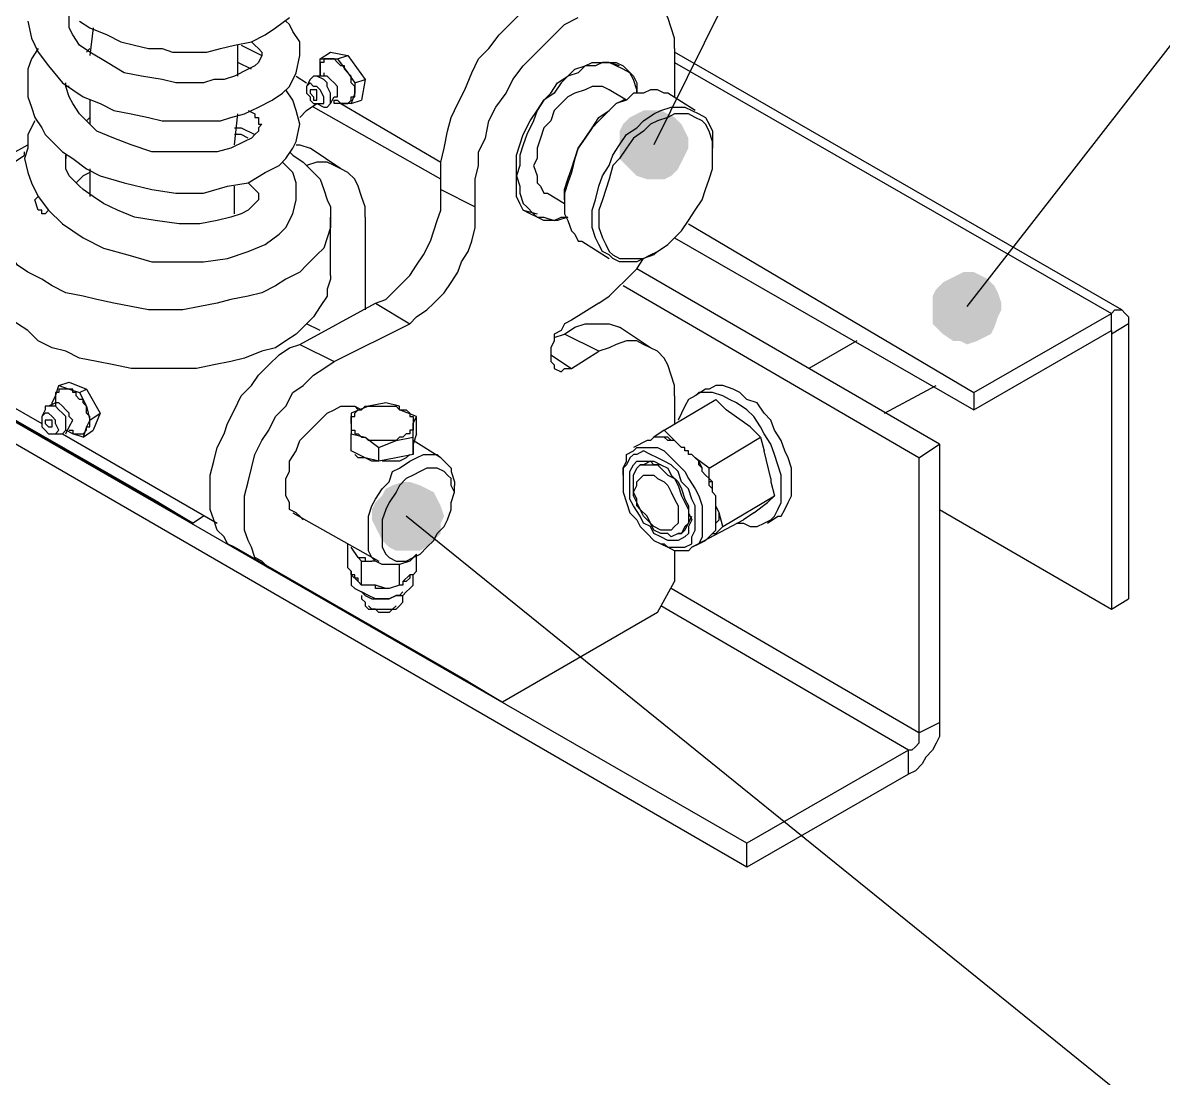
# Model space of a CAD drawing. Extents: x 3 to 592, y 5 to 207.
# Drawn here: x 550.21 to 561.9, y 65.46 to 76.29 of the extents above; entities that cross this region are included whole.
import ezdxf

# ---------------------------------------------------------------- set-up
doc = ezdxf.new("R2010")
doc.units = 0
doc.layers.get('0').update_dxf_attribs({"linetype": 'CONTINUOUS'})
picture_1 = doc.add_image_def('image5.jpg', size_in_pixel=(760, 1236))

msp = doc.modelspace()

# ---------------------------------------------------------------- hatches: boundary and pattern name
h = msp.add_hatch(color=7)
h.paths.add_polyline_path([(554.704237, 166.828611), (554.81007, 166.793333), (554.880626, 166.758056), (554.951181, 166.758056), (555.057015, 166.793333), (555.12757, 166.828611), (555.198126, 166.899167), (555.233404, 166.969722), (555.268681, 167.040278), (555.268681, 167.146111), (555.268681, 167.216667), (555.233404, 167.3225), (555.162848, 167.357778), (555.092293, 167.428333), (555.021737, 167.463611), (554.951181, 167.498889), (554.845348, 167.498889), (554.774793, 167.463611), (554.704237, 167.428333), (554.633681, 167.357778), (554.598404, 167.287222), (554.563126, 167.216667), (554.563126, 167.110833), (554.563126, 167.040278), (554.598404, 166.969722), (554.633681, 166.899167), (554.704237, 166.828611), (554.915904, 167.146111)])
h.paths.add_polyline_path([(507.961181, 190.641111), (508.031737, 190.570556), (508.102293, 190.570556), (508.172848, 190.535278), (508.278681, 190.535278), (508.349237, 190.570556), (508.419793, 190.641111), (508.490348, 190.676389), (508.525626, 190.782222), (508.560904, 190.852778), (508.560904, 190.923333), (508.525626, 191.029167), (508.490348, 191.099722), (508.419793, 191.170278), (508.349237, 191.205556), (508.278681, 191.240833), (508.208126, 191.276111), (508.102293, 191.240833), (508.031737, 191.205556), (507.961181, 191.170278), (507.890626, 191.099722), (507.855348, 191.029167), (507.855348, 190.958611), (507.855348, 190.852778), (507.855348, 190.782222), (507.890626, 190.711667), (507.961181, 190.641111), (508.208126, 190.888056)])
h.paths.add_polyline_path([(565.887293, 108.726111), (568.709515, 106.574167), (567.933404, 105.833333)])
h.paths.add_polyline_path([(565.887293, 111.618889), (568.356737, 114.158889), (569.027015, 113.276944)])
h.paths.add_polyline_path([(554.880626, 54.010278), (554.951181, 53.939722), (555.021737, 53.904444), (555.092293, 53.869167), (555.198126, 53.869167), (555.268681, 53.869167), (555.339237, 53.904444), (555.409793, 53.975), (555.480348, 54.045556), (555.515626, 54.116111), (555.515626, 54.186667), (555.515626, 54.2925), (555.480348, 54.363056), (555.44507, 54.433611), (555.374515, 54.504167), (555.303959, 54.539444), (555.233404, 54.574722), (555.12757, 54.574722), (555.057015, 54.574722), (554.986459, 54.539444), (554.915904, 54.468889), (554.845348, 54.398333), (554.81007, 54.327778), (554.81007, 54.257222), (554.81007, 54.151389), (554.845348, 54.080833), (554.880626, 54.010278), (555.162848, 54.221944)])
h.paths.add_polyline_path([(559.643126, 73.095556), (559.748959, 73.025), (559.819515, 73.025), (559.89007, 72.989722), (559.995904, 73.025), (560.066459, 73.060278), (560.137015, 73.095556), (560.172293, 73.166111), (560.20757, 73.271944), (560.242848, 73.3425), (560.242848, 73.413056), (560.20757, 73.518889), (560.172293, 73.589444), (560.101737, 73.66), (560.031181, 73.695278), (559.960626, 73.730556), (559.854793, 73.730556), (559.784237, 73.695278), (559.713681, 73.66), (559.643126, 73.624722), (559.57257, 73.554167), (559.537293, 73.483611), (559.537293, 73.377778), (559.537293, 73.307222), (559.537293, 73.201389), (559.607848, 73.130833), (559.643126, 73.095556), (559.89007, 73.377778)])
h.paths.add_polyline_path([(502.951737, 82.514722), (502.845904, 82.55), (502.775348, 82.585278), (502.704793, 82.585278), (502.598959, 82.55), (502.528404, 82.514722), (502.457848, 82.444167), (502.42257, 82.373611), (502.387293, 82.303056), (502.387293, 82.197222), (502.387293, 82.126667), (502.42257, 82.056111), (502.493126, 81.985556), (502.563681, 81.915), (502.634237, 81.879722), (502.704793, 81.879722), (502.810626, 81.879722), (502.881181, 81.879722), (502.951737, 81.950278), (503.022293, 81.985556), (503.05757, 82.056111), (503.092848, 82.161944), (503.092848, 82.2325), (503.092848, 82.338333), (503.05757, 82.408889), (502.987015, 82.479444), (502.951737, 82.514722), (502.74007, 82.2325)])
h.paths.add_polyline_path([(531.63257, 120.261944), (531.738404, 120.226667), (531.808959, 120.226667), (531.914793, 120.226667), (531.985348, 120.261944), (532.055904, 120.297222), (532.126459, 120.367778), (532.161737, 120.438333), (532.197015, 120.508889), (532.197015, 120.614722), (532.161737, 120.685278), (532.126459, 120.755833), (532.091181, 120.826389), (532.020626, 120.896944), (531.914793, 120.932222), (531.844237, 120.932222), (531.738404, 120.932222), (531.667848, 120.896944), (531.597293, 120.861667), (531.526737, 120.791111), (531.491459, 120.720556), (531.456181, 120.65), (531.456181, 120.544167), (531.491459, 120.473611), (531.526737, 120.403056), (531.562015, 120.3325), (531.63257, 120.261944), (531.808959, 120.579444)])
h.paths.add_polyline_path([(519.391181, 114.370556), (519.497015, 114.335278), (519.56757, 114.335278), (519.638126, 114.370556), (519.743959, 114.405833), (519.814515, 114.441111), (519.849793, 114.511667), (519.88507, 114.582222), (519.920348, 114.688056), (519.88507, 114.758611), (519.88507, 114.864444), (519.814515, 114.935), (519.779237, 114.970278), (519.673404, 115.040833), (519.602848, 115.040833), (519.532293, 115.040833), (519.426459, 115.040833), (519.355904, 115.005556), (519.285348, 114.970278), (519.25007, 114.899722), (519.214793, 114.793889), (519.179515, 114.723333), (519.179515, 114.6175), (519.214793, 114.546944), (519.25007, 114.476389), (519.320626, 114.405833), (519.391181, 114.370556), (519.532293, 114.688056)])
h.paths.add_polyline_path([(515.616459, 111.583611), (515.263681, 115.111389), (516.322015, 115.076111)])
h.paths.add_polyline_path([(537.912015, 92.921667), (537.98257, 92.886389), (538.088404, 92.851111), (538.158959, 92.851111), (538.229515, 92.886389), (538.30007, 92.921667), (538.370626, 92.992222), (538.441181, 93.062778), (538.441181, 93.168611), (538.441181, 93.239167), (538.441181, 93.309722), (538.405904, 93.415556), (538.370626, 93.486111), (538.30007, 93.521389), (538.194237, 93.556667), (538.123681, 93.591944), (538.053126, 93.556667), (537.947293, 93.556667), (537.876737, 93.521389), (537.806181, 93.450833), (537.770904, 93.380278), (537.735626, 93.274444), (537.735626, 93.203889), (537.770904, 93.133333), (537.806181, 93.0275), (537.841459, 92.956944), (537.912015, 92.921667), (538.088404, 93.203889)])
h.paths.add_polyline_path([(551.846737, 86.077778), (551.917293, 86.0425), (551.987848, 86.007222), (552.093681, 85.971944), (552.164237, 86.007222), (552.27007, 86.0425), (552.340626, 86.077778), (552.375904, 86.148333), (552.411181, 86.218889), (552.446459, 86.289444), (552.446459, 86.395278), (552.446459, 86.465833), (552.411181, 86.536389), (552.340626, 86.606944), (552.27007, 86.6775), (552.199515, 86.6775), (552.093681, 86.712778), (552.023126, 86.712778), (551.95257, 86.6775), (551.882015, 86.606944), (551.811459, 86.571667), (551.776181, 86.501111), (551.740904, 86.395278), (551.740904, 86.324722), (551.740904, 86.218889), (551.811459, 86.148333), (551.846737, 86.077778), (552.093681, 86.36)])
h.paths.add_polyline_path([(556.503404, 74.718333), (556.609237, 74.683056), (556.679793, 74.683056), (556.785626, 74.683056), (556.856181, 74.718333), (556.926737, 74.788889), (556.962015, 74.859444), (556.997293, 74.93), (557.03257, 75.000556), (557.03257, 75.106389), (556.997293, 75.176944), (556.962015, 75.2475), (556.891459, 75.318056), (556.820904, 75.353333), (556.750348, 75.388611), (556.679793, 75.388611), (556.573959, 75.388611), (556.503404, 75.353333), (556.432848, 75.318056), (556.362293, 75.2475), (556.327015, 75.176944), (556.327015, 75.071111), (556.327015, 75.000556), (556.327015, 74.894722), (556.39757, 74.824167), (556.432848, 74.788889), (556.503404, 74.718333), (556.679793, 75.035833)])
h.paths.add_polyline_path([(553.892848, 71.4375), (553.822293, 71.366944), (553.787015, 71.296389), (553.787015, 71.190556), (553.822293, 71.12), (553.85757, 71.049444), (553.892848, 70.978889), (553.963404, 70.908333), (554.033959, 70.873056), (554.139793, 70.873056), (554.210348, 70.873056), (554.280904, 70.873056), (554.386737, 70.943611), (554.422015, 70.978889), (554.49257, 71.049444), (554.49257, 71.155278), (554.527848, 71.225833), (554.49257, 71.331667), (554.457293, 71.402222), (554.422015, 71.472778), (554.351459, 71.508056), (554.280904, 71.543333), (554.17507, 71.578611), (554.104515, 71.578611), (553.998681, 71.543333), (553.928126, 71.508056), (553.892848, 71.4375), (554.139793, 71.225833)])
h.paths.add_polyline_path([(549.165626, 94.9325), (549.236181, 94.897222), (549.342015, 94.861944), (549.41257, 94.861944), (549.483126, 94.861944), (549.588959, 94.897222), (549.659515, 94.9325), (549.694793, 95.003056), (549.73007, 95.073611), (549.765348, 95.179444), (549.765348, 95.25), (549.73007, 95.355833), (549.694793, 95.426389), (549.624237, 95.461667), (549.553681, 95.532222), (549.483126, 95.5675), (549.377293, 95.5675), (549.306737, 95.532222), (549.236181, 95.532222), (549.165626, 95.461667), (549.09507, 95.391111), (549.059793, 95.320556), (549.059793, 95.25), (549.059793, 95.144167), (549.059793, 95.073611), (549.130348, 95.003056), (549.165626, 94.9325), (549.41257, 95.214722)])
h.paths.add_polyline_path([(541.510348, 62.653333), (539.993404, 59.443056), (539.076181, 60.078056)])
h.paths.add_polyline_path([(542.992015, 73.307222), (542.921459, 73.377778), (542.850904, 73.413056), (542.74507, 73.413056), (542.674515, 73.413056), (542.568681, 73.413056), (542.498126, 73.377778), (542.42757, 73.307222), (542.392293, 73.236667), (542.357015, 73.166111), (542.357015, 73.060278), (542.357015, 72.989722), (542.392293, 72.919167), (542.42757, 72.848611), (542.498126, 72.778056), (542.603959, 72.742778), (542.674515, 72.7075), (542.74507, 72.7075), (542.850904, 72.742778), (542.921459, 72.778056), (542.992015, 72.848611), (543.027293, 72.919167), (543.06257, 72.989722), (543.06257, 73.060278), (543.06257, 73.166111), (543.027293, 73.236667), (542.992015, 73.307222), (542.709793, 73.060278)])
h.paths.add_polyline_path([(545.073404, 66.463333), (545.002848, 66.428056), (544.897015, 66.428056), (544.826459, 66.392778), (544.755904, 66.322222), (544.720626, 66.251667), (544.685348, 66.181111), (544.685348, 66.075278), (544.685348, 66.004722), (544.720626, 65.934167), (544.755904, 65.863611), (544.826459, 65.793056), (544.897015, 65.757778), (545.002848, 65.7225), (545.073404, 65.7225), (545.179237, 65.757778), (545.249793, 65.793056), (545.320348, 65.863611), (545.355626, 65.934167), (545.390904, 66.004722), (545.390904, 66.075278), (545.390904, 66.181111), (545.355626, 66.251667), (545.320348, 66.322222), (545.249793, 66.392778), (545.179237, 66.428056), (545.073404, 66.463333), (545.038126, 66.075278)])
h.paths.add_polyline_path([(492.862293, 116.593056), (493.779515, 120.015), (494.767293, 119.556389)])
h.paths.add_polyline_path([(526.411459, 99.941944), (526.482015, 99.906667), (526.55257, 99.871389), (526.623126, 99.836111), (526.728959, 99.836111), (526.799515, 99.871389), (526.87007, 99.906667), (526.940626, 99.977222), (526.975904, 100.047778), (527.011181, 100.118333), (527.011181, 100.224167), (527.011181, 100.294722), (526.975904, 100.365278), (526.940626, 100.435833), (526.87007, 100.506389), (526.799515, 100.541667), (526.693681, 100.541667), (526.623126, 100.541667), (526.517293, 100.541667), (526.446737, 100.506389), (526.411459, 100.435833), (526.340904, 100.365278), (526.305626, 100.259444), (526.305626, 100.188889), (526.340904, 100.118333), (526.340904, 100.0125), (526.411459, 99.941944), (526.658404, 100.188889)])
h.paths.add_polyline_path([(527.646181, 106.574167), (527.716737, 106.538889), (527.787293, 106.503611), (527.857848, 106.468333), (527.963681, 106.503611), (528.034237, 106.503611), (528.104793, 106.574167), (528.175348, 106.609444), (528.210626, 106.715278), (528.245904, 106.785833), (528.245904, 106.856389), (528.210626, 106.962222), (528.175348, 107.032778), (528.14007, 107.103333), (528.069515, 107.138611), (527.998959, 107.173889), (527.893126, 107.209167), (527.82257, 107.173889), (527.716737, 107.173889), (527.646181, 107.103333), (527.610904, 107.068056), (527.540348, 106.962222), (527.540348, 106.891667), (527.540348, 106.821111), (527.540348, 106.715278), (527.575626, 106.644722), (527.646181, 106.574167), (527.893126, 106.821111)])

# ---------------------------------------------------------------- linework, layer by layer
at = {"color": 7}
for points in [[(561.653959, 85.09), (556.679793, 75.035833)], [(563.347293, 77.822778), (559.89007, 73.377778)], [(554.49257, 74.577222), (554.49257, 74.718333), (554.49257, 74.859444), (554.527848, 75.000556), (554.563126, 75.176944), (554.598404, 75.318056), (554.668959, 75.459167), (554.739515, 75.600278), (554.81007, 75.776667), (554.880626, 75.917778), (554.986459, 76.023611), (555.092293, 76.164722), (555.198126, 76.270556), (555.303959, 76.376389), (555.44507, 76.482222), (555.550904, 76.552778)], [(556.891459, 76.023611), (556.891459, 76.129444), (556.856181, 76.235278), (556.820904, 76.341111), (556.785626, 76.411667), (556.71507, 76.482222), (556.644515, 76.5175), (556.573959, 76.552778), (556.503404, 76.552778), (556.39757, 76.552778), (556.291737, 76.552778), (556.221181, 76.5175), (556.115348, 76.482222)], [(550.259237, 76.305833), (550.294515, 76.129444), (550.36507, 75.988333), (550.470904, 75.847222), (550.612015, 75.670833), (550.823681, 75.529722), (551.00007, 75.459167), (551.141181, 75.388611), (551.31757, 75.353333), (551.493959, 75.318056), (551.63507, 75.282778), (551.776181, 75.282778), (551.882015, 75.282778), (551.987848, 75.282778), (552.093681, 75.282778), (552.234793, 75.282778), (552.340626, 75.318056), (552.481737, 75.353333), (552.622848, 75.423889), (552.763959, 75.494444), (552.869793, 75.565), (552.940348, 75.635556), (553.010904, 75.776667), (553.046181, 75.953056), (553.046181, 76.094167), (552.975626, 76.2), (552.940348, 76.270556), (552.90507, 76.305833)], [(552.552293, 76.094167), (552.58757, 76.058889), (552.622848, 76.023611), (552.658126, 75.988333), (552.658126, 75.953056), (552.622848, 75.8825), (552.58757, 75.847222), (552.517015, 75.811944), (552.375904, 75.741389), (552.27007, 75.706111), (552.164237, 75.706111), (552.058404, 75.670833), (551.917293, 75.670833), (551.776181, 75.670833), (551.63507, 75.706111), (551.423404, 75.741389), (551.247015, 75.776667), (551.070626, 75.8825), (550.894237, 75.988333), (550.788404, 76.058889), (550.717848, 76.164722), (550.68257, 76.235278), (550.68257, 76.305833), (550.68257, 76.376389)], [(550.788404, 76.305833), (550.894237, 76.235278), (551.070626, 76.164722), (551.211737, 76.094167), (551.352848, 76.058889), (551.493959, 76.023611), (551.63507, 76.023611), (551.740904, 75.988333), (551.846737, 75.988333), (551.95257, 75.988333), (552.093681, 75.988333), (552.234793, 76.023611), (552.375904, 76.058889), (552.552293, 76.094167), (552.693404, 76.164722), (552.799237, 76.235278), (552.940348, 76.341111)], [(554.845348, 74.400833), (554.845348, 74.541944), (554.845348, 74.683056), (554.880626, 74.824167), (554.880626, 74.965278), (554.951181, 75.106389), (554.986459, 75.282778), (555.057015, 75.423889), (555.162848, 75.565), (555.233404, 75.706111), (555.339237, 75.847222), (555.44507, 75.953056), (555.550904, 76.058889), (555.656737, 76.164722), (555.76257, 76.270556), (555.903681, 76.341111)], [(550.929515, 76.235278), (550.894237, 75.953056)], [(552.411181, 75.741389), (552.411181, 76.058889)], [(552.446459, 76.058889), (552.658126, 75.953056)], [(550.36507, 76.023611), (550.294515, 75.917778), (550.259237, 75.811944), (550.259237, 75.706111), (550.259237, 75.600278), (550.259237, 75.529722), (550.294515, 75.423889), (550.329793, 75.318056), (550.400348, 75.212222), (550.435626, 75.141667), (550.506181, 75.071111), (550.541459, 75.035833), (550.612015, 74.965278), (550.717848, 74.894722), (550.858959, 74.788889), (551.00007, 74.718333), (551.247015, 74.647778), (551.529237, 74.577222), (551.776181, 74.541944), (552.058404, 74.541944), (552.305348, 74.6125), (552.517015, 74.647778), (552.693404, 74.753611), (552.834515, 74.824167), (552.90507, 74.894722), (552.975626, 75.000556), (553.010904, 75.071111), (553.046181, 75.2475), (553.010904, 75.388611), (552.975626, 75.494444), (552.90507, 75.600278)], [(550.858959, 75.988333), (550.894237, 76.023611)], [(553.257848, 75.917778), (553.363681, 75.988333)], [(553.363681, 75.917778), (553.328404, 75.917778), (553.293126, 75.917778), (553.293126, 75.8825), (553.257848, 75.8825), (553.257848, 75.847222), (553.257848, 75.811944)], [(553.257848, 75.917778), (553.363681, 75.917778)], [(553.257848, 75.811944), (553.257848, 75.917778)], [(553.363681, 75.988333), (553.54007, 75.953056)], [(553.54007, 75.776667), (553.504793, 75.811944), (553.504793, 75.847222), (553.469515, 75.847222), (553.434237, 75.8825), (553.398959, 75.917778), (553.363681, 75.917778)], [(553.363681, 75.917778), (553.434237, 75.917778)], [(553.434237, 75.917778), (553.54007, 75.953056)], [(553.434237, 75.917778), (553.54007, 75.776667)], [(553.54007, 75.953056), (553.716459, 75.706111)], [(556.891459, 76.023611), (556.891459, 75.529722)], [(561.47757, 73.3425), (556.891459, 75.988333)], [(552.552293, 75.811944), (552.411181, 75.8825)], [(553.257848, 75.741389), (553.257848, 75.811944)], [(553.257848, 75.811944), (553.257848, 75.776667), (553.257848, 75.741389)], [(556.503404, 75.565), (556.503404, 75.600278), (556.468126, 75.706111), (556.432848, 75.776667), (556.362293, 75.811944), (556.291737, 75.847222), (556.221181, 75.8825), (556.150626, 75.8825), (556.08007, 75.847222), (555.974237, 75.847222), (555.903681, 75.776667), (555.797848, 75.741389), (555.727293, 75.670833), (555.656737, 75.565), (555.550904, 75.494444), (555.480348, 75.388611), (555.44507, 75.282778), (555.374515, 75.141667), (555.339237, 75.035833), (555.303959, 74.93), (555.303959, 74.824167), (555.268681, 74.718333)], [(555.268681, 74.718333), (555.268681, 74.824167), (555.268681, 74.93), (555.303959, 75.035833), (555.339237, 75.141667), (555.409793, 75.282778), (555.480348, 75.388611), (555.550904, 75.494444), (555.621459, 75.565), (555.692015, 75.670833), (555.797848, 75.741389), (555.868404, 75.811944), (555.974237, 75.847222), (556.044793, 75.8825), (556.115348, 75.8825), (556.221181, 75.8825), (556.291737, 75.8825), (556.362293, 75.847222), (556.39757, 75.811944), (556.468126, 75.741389), (556.503404, 75.670833), (556.503404, 75.600278), (556.503404, 75.565)], [(556.327015, 75.847222), (556.221181, 75.8825)], [(556.891459, 75.8825), (561.371737, 73.307222)], [(553.010904, 75.741389), (553.116737, 75.670833)], [(553.152015, 75.706111), (553.116737, 75.635556)], [(553.363681, 75.565), (553.328404, 75.635556), (553.328404, 75.670833), (553.293126, 75.706111), (553.22257, 75.741389), (553.187293, 75.741389), (553.152015, 75.706111)], [(553.257848, 75.741389), (553.187293, 75.741389)], [(553.293126, 75.776667), (553.293126, 75.741389), (553.257848, 75.741389)], [(553.434237, 75.635556), (553.398959, 75.670833), (553.363681, 75.706111), (553.328404, 75.741389), (553.293126, 75.741389), (553.257848, 75.741389)], [(553.610626, 75.565), (553.610626, 75.600278), (553.610626, 75.635556), (553.575348, 75.670833), (553.575348, 75.706111), (553.575348, 75.741389), (553.54007, 75.776667)], [(553.54007, 75.776667), (553.610626, 75.670833)], [(553.610626, 75.670833), (553.716459, 75.706111)], [(553.716459, 75.706111), (553.681181, 75.494444)], [(552.517015, 75.388611), (552.58757, 75.353333), (552.58757, 75.318056), (552.622848, 75.318056), (552.622848, 75.282778), (552.622848, 75.2475), (552.658126, 75.2475), (552.622848, 75.212222), (552.622848, 75.176944), (552.58757, 75.141667), (552.552293, 75.106389), (552.481737, 75.071111), (552.340626, 75.000556), (552.199515, 74.965278), (551.987848, 74.965278), (551.776181, 74.965278), (551.529237, 74.965278), (551.31757, 75.035833), (551.141181, 75.106389), (550.964793, 75.176944), (550.858959, 75.282778), (550.788404, 75.353333), (550.717848, 75.459167), (550.68257, 75.529722), (550.647293, 75.635556), (550.647293, 75.670833)], [(550.68257, 75.635556), (550.647293, 75.635556)], [(553.293126, 75.423889), (553.328404, 75.423889), (553.363681, 75.459167), (553.363681, 75.494444), (553.363681, 75.529722), (553.363681, 75.565)], [(553.398959, 75.529722), (553.434237, 75.529722), (553.434237, 75.565), (553.434237, 75.635556)], [(553.504793, 75.459167), (553.54007, 75.459167), (553.575348, 75.494444), (553.575348, 75.529722), (553.610626, 75.529722), (553.610626, 75.565)], [(553.610626, 75.565), (553.575348, 75.459167)], [(553.610626, 75.670833), (553.610626, 75.565)], [(556.221181, 75.600278), (556.150626, 75.635556), (556.115348, 75.635556), (556.044793, 75.635556), (555.974237, 75.600278), (555.868404, 75.565), (555.797848, 75.529722), (555.727293, 75.459167), (555.656737, 75.388611), (555.621459, 75.282778), (555.550904, 75.212222), (555.515626, 75.106389), (555.480348, 75.000556), (555.480348, 74.894722), (555.44507, 74.824167)], [(556.820904, 75.565), (556.785626, 75.565), (556.71507, 75.600278), (556.644515, 75.600278), (556.573959, 75.565), (556.468126, 75.565), (556.39757, 75.494444), (556.291737, 75.459167), (556.221181, 75.388611), (556.115348, 75.282778), (556.044793, 75.212222), (555.974237, 75.106389), (555.903681, 75.000556), (555.868404, 74.894722), (555.833126, 74.753611), (555.797848, 74.647778), (555.76257, 74.541944), (555.76257, 74.436111)], [(556.39757, 75.494444), (556.221181, 75.600278)], [(557.103126, 75.388611), (556.820904, 75.565)], [(550.894237, 75.494444), (550.894237, 75.2475)], [(553.046181, 75.318056), (553.116737, 75.388611), (553.22257, 75.459167)], [(553.22257, 75.459167), (553.293126, 75.423889)], [(553.363681, 75.459167), (553.398959, 75.529722)], [(553.398959, 75.529722), (553.434237, 75.529722)], [(553.398959, 75.459167), (553.398959, 75.494444)], [(553.398959, 75.494444), (553.434237, 75.494444), (553.469515, 75.459167), (553.504793, 75.459167)], [(553.504793, 75.459167), (553.398959, 75.459167)], [(553.469515, 75.459167), (554.49257, 74.859444)], [(553.575348, 75.459167), (553.504793, 75.459167)], [(553.575348, 75.459167), (553.681181, 75.494444)], [(555.76257, 74.471389), (555.76257, 74.577222), (555.797848, 74.683056), (555.833126, 74.788889), (555.868404, 74.894722), (555.903681, 75.000556), (555.974237, 75.106389), (556.044793, 75.212222), (556.115348, 75.318056), (556.221181, 75.388611), (556.291737, 75.459167), (556.362293, 75.494444)], [(556.39757, 75.494444), (556.362293, 75.494444)], [(552.375904, 75.035833), (552.411181, 75.353333)], [(554.49257, 74.683056), (553.187293, 75.423889)], [(556.044793, 74.259722), (556.044793, 74.365556), (556.08007, 74.471389), (556.115348, 74.6125), (556.150626, 74.718333), (556.221181, 74.824167), (556.256459, 74.93), (556.327015, 75.035833), (556.39757, 75.141667), (556.503404, 75.212222), (556.573959, 75.282778), (556.679793, 75.353333), (556.750348, 75.388611), (556.856181, 75.423889), (556.926737, 75.423889), (556.997293, 75.423889), (557.067848, 75.388611), (557.138404, 75.353333), (557.208959, 75.318056), (557.244237, 75.2475), (557.279515, 75.176944), (557.279515, 75.071111), (557.279515, 75.000556)], [(550.329793, 75.282778), (550.259237, 75.141667), (550.259237, 75.000556), (550.223959, 74.894722), (550.259237, 74.753611), (550.294515, 74.647778), (550.36507, 74.506667), (550.470904, 74.365556), (550.612015, 74.224444), (550.823681, 74.083333), (551.035348, 73.9775), (551.282293, 73.906944), (551.529237, 73.836389), (551.811459, 73.836389), (552.058404, 73.836389), (552.305348, 73.871667), (552.517015, 73.942222), (552.693404, 74.012778), (552.834515, 74.118611), (552.90507, 74.189167), (552.975626, 74.330278), (553.010904, 74.471389), (553.010904, 74.577222), (553.010904, 74.647778), (552.975626, 74.753611), (552.90507, 74.824167), (552.869793, 74.859444)], [(550.858959, 75.282778), (550.894237, 75.318056)], [(552.375904, 75.212222), (552.446459, 75.212222), (552.58757, 75.141667)], [(552.517015, 75.106389), (552.446459, 75.141667), (552.375904, 75.141667)], [(549.871181, 74.824167), (550.259237, 75.035833)], [(553.010904, 75.035833), (553.046181, 75.035833), (553.152015, 75.000556)], [(553.469515, 74.788889), (553.152015, 75.000556)], [(557.279515, 74.93), (557.279515, 75.000556)], [(550.400348, 73.66), (550.259237, 73.730556), (550.153404, 73.801111), (550.082848, 73.906944), (550.012293, 74.012778), (549.941737, 74.083333), (549.906459, 74.189167), (549.871181, 74.295), (549.871181, 74.400833), (549.871181, 74.471389), (549.906459, 74.577222), (549.977015, 74.683056), (550.04757, 74.753611), (550.118126, 74.859444), (550.223959, 74.93), (550.223959, 74.965278)], [(552.940348, 74.965278), (552.975626, 74.93), (553.081459, 74.859444), (553.187293, 74.753611), (553.257848, 74.683056), (553.293126, 74.577222), (553.328404, 74.471389), (553.363681, 74.400833), (553.363681, 74.295), (553.363681, 74.189167), (553.328404, 74.083333), (553.293126, 73.9775), (553.22257, 73.906944), (553.116737, 73.801111), (553.046181, 73.730556), (552.90507, 73.66), (552.799237, 73.589444), (552.658126, 73.518889), (552.517015, 73.483611), (552.340626, 73.448333), (552.199515, 73.413056), (552.023126, 73.377778), (551.846737, 73.3425), (551.670348, 73.3425), (551.493959, 73.3425), (551.31757, 73.377778), (551.141181, 73.413056), (550.964793, 73.448333), (550.823681, 73.483611), (550.647293, 73.518889), (550.506181, 73.589444), (550.400348, 73.66)], [(550.647293, 74.93), (550.647293, 74.894722)], [(552.517015, 74.647778), (552.552293, 74.6125), (552.58757, 74.577222), (552.622848, 74.541944), (552.622848, 74.506667), (552.622848, 74.471389), (552.58757, 74.436111), (552.517015, 74.365556), (552.446459, 74.330278), (552.340626, 74.295), (552.199515, 74.259722), (552.023126, 74.224444), (551.811459, 74.224444), (551.564515, 74.259722), (551.352848, 74.295), (551.176459, 74.365556), (551.035348, 74.436111), (550.929515, 74.506667), (550.823681, 74.577222), (550.788404, 74.6125), (550.753126, 74.647778), (550.68257, 74.718333), (550.647293, 74.788889), (550.647293, 74.859444), (550.647293, 74.93)], [(553.716459, 74.295), (553.716459, 74.400833), (553.681181, 74.506667), (553.645904, 74.6125), (553.610626, 74.683056), (553.54007, 74.753611), (553.469515, 74.788889), (553.398959, 74.824167), (553.328404, 74.859444), (553.22257, 74.859444), (553.116737, 74.824167)], [(550.894237, 74.753611), (550.823681, 74.718333), (550.753126, 74.647778)], [(550.894237, 74.788889), (550.894237, 74.506667)], [(555.44507, 74.824167), (555.480348, 74.718333), (555.480348, 74.647778), (555.515626, 74.6125), (555.550904, 74.541944), (555.586181, 74.541944)], [(555.268681, 74.718333), (555.303959, 74.6125), (555.303959, 74.541944), (555.339237, 74.436111), (555.374515, 74.400833), (555.44507, 74.330278), (555.480348, 74.295), (555.550904, 74.295), (555.656737, 74.259722), (555.727293, 74.295), (555.797848, 74.295)], [(555.797848, 74.295), (555.692015, 74.259722), (555.621459, 74.259722), (555.550904, 74.259722), (555.480348, 74.295), (555.409793, 74.330278), (555.339237, 74.365556), (555.303959, 74.436111), (555.268681, 74.506667), (555.268681, 74.6125), (555.268681, 74.718333)], [(550.470904, 74.365556), (550.435626, 74.330278), (550.400348, 74.330278), (550.400348, 74.365556), (550.36507, 74.365556), (550.329793, 74.471389), (550.36507, 74.506667)], [(552.375904, 74.330278), (552.375904, 74.6125)], [(553.822293, 73.413056), (553.928126, 73.448333), (553.998681, 73.518889), (554.104515, 73.624722), (554.17507, 73.695278), (554.245626, 73.801111), (554.316181, 73.906944), (554.386737, 74.048056), (554.422015, 74.153889), (554.457293, 74.259722), (554.49257, 74.365556), (554.49257, 74.506667), (554.49257, 74.577222)], [(554.49257, 74.577222), (554.845348, 74.400833)], [(555.586181, 74.541944), (555.76257, 74.436111)], [(557.632293, 67.874444), (546.167015, 74.471389)], [(554.17507, 73.201389), (554.245626, 73.271944), (554.351459, 73.3425), (554.422015, 73.413056), (554.527848, 73.518889), (554.598404, 73.624722), (554.668959, 73.730556), (554.704237, 73.836389), (554.774793, 73.942222), (554.81007, 74.048056), (554.845348, 74.189167), (554.845348, 74.295), (554.845348, 74.400833)], [(555.76257, 74.471389), (555.76257, 74.436111)], [(555.76257, 74.436111), (555.76257, 74.330278), (555.797848, 74.259722), (555.833126, 74.153889), (555.868404, 74.118611), (555.903681, 74.048056), (555.938959, 74.048056)], [(553.363681, 73.695278), (553.363681, 74.295)], [(553.716459, 74.295), (553.716459, 73.3425)], [(555.339237, 74.365556), (555.480348, 74.330278)], [(557.632293, 67.6275), (546.167015, 74.259722)], [(556.679793, 73.906944), (556.573959, 73.871667), (556.503404, 73.836389), (556.39757, 73.836389), (556.327015, 73.836389), (556.256459, 73.871667), (556.221181, 73.906944), (556.150626, 73.942222), (556.115348, 74.012778), (556.08007, 74.083333), (556.044793, 74.189167), (556.044793, 74.259722)], [(557.03257, 74.224444), (559.960626, 72.495833)], [(555.938959, 74.048056), (556.221181, 73.871667)], [(556.891459, 74.083333), (559.960626, 72.319444)], [(556.679793, 73.906944), (556.71507, 73.942222)], [(556.115348, 73.413056), (556.221181, 73.483611), (556.291737, 73.554167), (556.39757, 73.66), (556.503404, 73.765833), (556.573959, 73.871667)], [(550.36507, 73.025), (550.259237, 73.130833), (550.153404, 73.201389), (550.04757, 73.271944), (549.977015, 73.377778), (549.941737, 73.483611), (549.871181, 73.554167), (549.871181, 73.66), (549.871181, 73.765833)], [(553.363681, 73.695278), (553.363681, 73.66), (553.328404, 73.554167), (553.328404, 73.483611), (553.257848, 73.377778), (553.187293, 73.271944), (553.116737, 73.201389), (553.010904, 73.095556), (552.90507, 73.025), (552.799237, 72.954444), (552.658126, 72.919167), (552.481737, 72.848611), (552.340626, 72.813333), (552.164237, 72.778056), (551.987848, 72.742778), (551.846737, 72.742778), (551.670348, 72.742778), (551.493959, 72.742778), (551.31757, 72.742778), (551.141181, 72.778056), (550.964793, 72.813333), (550.788404, 72.848611), (550.647293, 72.919167), (550.506181, 72.954444), (550.36507, 73.025)], [(559.607848, 71.966667), (556.503404, 73.765833)], [(559.396181, 71.825556), (556.362293, 73.589444)], [(553.046181, 72.989722), (553.822293, 73.413056)], [(553.822293, 73.413056), (554.17507, 73.201389)], [(556.115348, 73.413056), (555.833126, 73.236667)], [(561.371737, 73.307222), (561.407015, 73.3425), (561.442293, 73.3425), (561.47757, 73.3425), (561.512848, 73.307222), (561.548126, 73.271944), (561.548126, 73.236667), (561.548126, 73.201389)], [(555.833126, 73.236667), (555.76257, 73.201389), (555.727293, 73.130833), (555.656737, 73.095556), (555.656737, 73.025), (555.621459, 72.954444), (555.621459, 72.883889), (555.621459, 72.813333), (555.656737, 72.778056), (555.656737, 72.742778), (555.727293, 72.7075), (555.76257, 72.742778), (555.833126, 72.742778)], [(559.960626, 72.495833), (561.371737, 73.307222)], [(561.371737, 73.130833), (561.371737, 73.307222)], [(553.257848, 73.130833), (553.116737, 73.201389)], [(553.398959, 72.813333), (554.17507, 73.201389)], [(555.76257, 73.095556), (555.868404, 73.166111), (555.974237, 73.201389), (556.044793, 73.201389), (556.150626, 73.201389), (556.221181, 73.201389), (556.327015, 73.166111)], [(556.644515, 72.954444), (556.327015, 73.166111)], [(559.960626, 72.319444), (561.371737, 73.130833)], [(561.548126, 73.201389), (561.371737, 73.095556)], [(561.371737, 73.130833), (561.371737, 73.095556)], [(561.371737, 73.130833), (561.371737, 73.095556)], [(561.548126, 73.201389), (561.548126, 70.379167)], [(552.375904, 70.908333), (552.305348, 70.943611), (552.27007, 71.014167), (552.199515, 71.084722), (552.164237, 71.190556), (552.128959, 71.296389), (552.128959, 71.402222), (552.128959, 71.508056), (552.128959, 71.649167), (552.164237, 71.790278), (552.199515, 71.931389), (552.27007, 72.0725), (552.305348, 72.178333), (552.375904, 72.319444), (552.446459, 72.460556), (552.552293, 72.566389), (552.622848, 72.672222), (552.728681, 72.778056), (552.834515, 72.883889), (552.940348, 72.954444), (553.046181, 72.989722)], [(553.046181, 72.989722), (553.398959, 72.813333)], [(555.656737, 73.060278), (555.76257, 73.095556)], [(556.115348, 72.919167), (555.76257, 73.095556)], [(556.891459, 72.460556), (556.891459, 72.566389), (556.856181, 72.672222), (556.820904, 72.778056), (556.785626, 72.848611), (556.71507, 72.919167), (556.644515, 72.954444), (556.573959, 72.989722), (556.503404, 73.025), (556.39757, 73.025), (556.291737, 72.989722), (556.221181, 72.954444), (556.115348, 72.919167)], [(558.761181, 73.025), (558.267293, 72.742778)], [(561.371737, 73.095556), (561.371737, 70.273333)], [(555.621459, 72.883889), (555.833126, 72.742778)], [(555.833126, 72.742778), (556.115348, 72.919167)], [(552.728681, 70.696667), (552.658126, 70.767222), (552.58757, 70.8025), (552.552293, 70.908333), (552.517015, 70.978889), (552.481737, 71.084722), (552.481737, 71.190556), (552.481737, 71.331667), (552.481737, 71.4375), (552.517015, 71.578611), (552.552293, 71.719722), (552.58757, 71.860833), (552.658126, 72.001944), (552.728681, 72.107778), (552.799237, 72.248889), (552.90507, 72.354722), (552.975626, 72.495833), (553.081459, 72.566389), (553.187293, 72.672222), (553.293126, 72.742778), (553.398959, 72.813333)], [(551.599793, 71.366944), (549.200904, 72.742778)], [(551.95257, 71.155278), (549.553681, 72.531111)], [(549.659515, 72.601667), (550.400348, 72.178333)], [(550.541459, 72.460556), (550.576737, 72.566389)], [(550.68257, 72.531111), (550.647293, 72.531111), (550.612015, 72.531111), (550.576737, 72.531111), (550.576737, 72.495833), (550.541459, 72.495833), (550.541459, 72.460556)], [(550.576737, 72.566389), (550.68257, 72.601667)], [(550.576737, 72.566389), (550.68257, 72.531111)], [(550.68257, 72.601667), (550.858959, 72.531111)], [(550.858959, 72.354722), (550.823681, 72.39), (550.823681, 72.425278), (550.788404, 72.425278), (550.753126, 72.460556), (550.753126, 72.495833), (550.717848, 72.495833), (550.717848, 72.531111), (550.68257, 72.531111)], [(550.68257, 72.531111), (550.788404, 72.495833)], [(550.788404, 72.495833), (550.858959, 72.531111)], [(550.858959, 72.531111), (551.00007, 72.284167)], [(557.208959, 72.531111), (557.103126, 72.460556)], [(557.949793, 71.225833), (557.98507, 71.225833), (558.020348, 71.296389), (558.055626, 71.366944), (558.090904, 71.4375), (558.090904, 71.508056), (558.090904, 71.613889), (558.090904, 71.719722), (558.055626, 71.825556), (558.020348, 71.896111), (557.98507, 72.001944), (557.914515, 72.107778), (557.879237, 72.213611), (557.808681, 72.284167), (557.738126, 72.39), (557.632293, 72.425278), (557.561737, 72.495833), (557.491181, 72.531111), (557.385348, 72.566389), (557.314793, 72.566389), (557.244237, 72.531111), (557.208959, 72.531111)], [(559.043404, 72.284167), (559.57257, 72.566389)], [(550.506181, 72.39), (550.541459, 72.460556)], [(550.541459, 72.460556), (550.541459, 72.425278), (550.541459, 72.39), (550.541459, 72.354722)], [(550.788404, 72.495833), (550.858959, 72.354722)], [(556.785626, 72.107778), (557.314793, 72.425278)], [(556.891459, 72.460556), (556.891459, 72.178333)], [(557.526459, 71.155278), (557.597015, 71.155278), (557.66757, 71.12), (557.738126, 71.12), (557.808681, 71.155278), (557.879237, 71.190556), (557.914515, 71.225833), (557.949793, 71.296389), (557.98507, 71.366944), (557.98507, 71.4375), (557.98507, 71.543333), (557.98507, 71.649167), (557.949793, 71.755), (557.914515, 71.860833), (557.879237, 71.966667), (557.808681, 72.0725), (557.773404, 72.143056), (557.702848, 72.248889), (557.632293, 72.319444), (557.526459, 72.39), (557.455904, 72.425278), (557.385348, 72.460556), (557.279515, 72.495833), (557.208959, 72.495833), (557.138404, 72.495833), (557.103126, 72.460556), (557.03257, 72.425278), (556.997293, 72.354722), (556.962015, 72.284167), (556.926737, 72.213611)], [(557.314793, 72.425278), (557.420626, 72.319444)], [(559.960626, 72.495833), (559.960626, 72.319444)], [(550.435626, 72.319444), (550.400348, 72.248889)], [(550.470904, 72.354722), (550.435626, 72.354722), (550.435626, 72.319444)], [(550.541459, 72.39), (550.470904, 72.354722)], [(550.576737, 72.0725), (550.612015, 72.0725), (550.647293, 72.107778), (550.647293, 72.143056), (550.647293, 72.178333), (550.647293, 72.248889), (550.612015, 72.284167), (550.576737, 72.319444), (550.541459, 72.354722), (550.506181, 72.354722), (550.470904, 72.354722)], [(550.506181, 72.354722), (550.506181, 72.39)], [(550.576737, 72.39), (550.541459, 72.39)], [(550.68257, 72.143056), (550.717848, 72.213611), (550.68257, 72.248889), (550.68257, 72.284167), (550.647293, 72.319444), (550.612015, 72.354722), (550.576737, 72.39), (550.541459, 72.39)], [(550.858959, 72.143056), (550.894237, 72.143056), (550.894237, 72.178333), (550.894237, 72.213611), (550.894237, 72.248889), (550.858959, 72.284167), (550.858959, 72.319444), (550.858959, 72.354722)], [(550.858959, 72.354722), (550.894237, 72.213611)], [(550.894237, 72.213611), (551.00007, 72.284167)], [(551.00007, 72.284167), (550.929515, 72.107778)], [(552.90507, 71.508056), (552.90507, 71.613889), (552.940348, 71.684444), (552.940348, 71.790278), (553.010904, 71.896111), (553.046181, 72.001944), (553.116737, 72.0725), (553.187293, 72.143056), (553.257848, 72.213611), (553.328404, 72.284167), (553.398959, 72.319444), (553.469515, 72.354722), (553.54007, 72.354722), (553.610626, 72.354722), (553.681181, 72.319444)], [(553.575348, 72.178333), (553.575348, 72.213611), (553.575348, 72.248889), (553.610626, 72.248889), (553.610626, 72.284167), (553.645904, 72.319444), (553.681181, 72.319444), (553.716459, 72.354722), (553.751737, 72.354722)], [(553.751737, 72.354722), (553.575348, 72.284167)], [(553.575348, 72.284167), (553.575348, 72.248889), (553.575348, 72.178333)], [(553.645904, 72.319444), (553.610626, 72.354722)], [(553.928126, 72.39), (553.751737, 72.354722)], [(553.751737, 72.354722), (553.787015, 72.354722), (553.822293, 72.354722), (553.892848, 72.354722), (553.928126, 72.354722), (553.963404, 72.354722), (553.998681, 72.354722), (554.033959, 72.354722), (554.069237, 72.319444)], [(554.069237, 72.319444), (554.069237, 72.354722), (553.928126, 72.39)], [(554.069237, 72.319444), (554.104515, 72.319444), (554.139793, 72.319444), (554.17507, 72.284167), (554.17507, 72.248889), (554.210348, 72.248889), (554.210348, 72.213611), (554.210348, 72.178333)], [(554.245626, 72.248889), (554.069237, 72.319444)], [(557.66757, 72.143056), (557.420626, 72.319444)], [(550.894237, 72.213611), (550.858959, 72.143056)], [(553.575348, 72.178333), (553.575348, 72.143056), (553.575348, 72.107778), (553.610626, 72.107778), (553.610626, 72.0725), (553.645904, 72.0725), (553.681181, 72.037222), (553.716459, 72.037222)], [(553.575348, 72.178333), (553.575348, 72.0725)], [(554.210348, 72.178333), (554.210348, 72.143056), (554.210348, 72.107778), (554.17507, 72.107778), (554.17507, 72.0725), (554.139793, 72.0725), (554.104515, 72.037222), (554.069237, 72.037222), (554.033959, 72.001944)], [(554.210348, 72.178333), (554.245626, 72.248889)], [(554.210348, 72.037222), (554.210348, 72.143056), (554.210348, 72.178333)], [(554.245626, 72.0725), (554.245626, 72.248889)], [(550.506181, 72.0725), (550.576737, 72.0725)], [(550.612015, 72.0725), (552.199515, 71.155278)], [(550.647293, 72.0725), (550.68257, 72.143056)], [(550.717848, 72.0725), (550.647293, 72.107778)], [(550.68257, 72.107778), (550.717848, 72.107778), (550.717848, 72.0725)], [(550.717848, 72.0725), (550.753126, 72.0725), (550.788404, 72.0725), (550.823681, 72.0725), (550.858959, 72.107778), (550.858959, 72.143056)], [(550.823681, 72.037222), (550.717848, 72.0725)], [(550.858959, 72.143056), (550.823681, 72.037222)], [(550.823681, 72.037222), (550.929515, 72.107778)], [(553.575348, 71.896111), (553.575348, 72.0725)], [(553.575348, 72.0725), (553.716459, 72.037222)], [(554.245626, 72.0725), (554.210348, 71.966667)], [(556.785626, 72.107778), (556.679793, 72.037222)], [(556.891459, 72.001944), (556.785626, 72.107778)], [(557.66757, 72.143056), (557.773404, 72.037222)], [(554.033959, 72.001944), (553.998681, 72.001944), (553.963404, 72.001944), (553.928126, 72.001944), (553.85757, 72.001944), (553.822293, 72.001944), (553.787015, 72.001944), (553.751737, 72.001944), (553.716459, 72.037222)], [(553.716459, 72.037222), (553.85757, 71.931389)], [(553.85757, 71.931389), (554.033959, 72.001944)], [(554.033959, 72.001944), (554.210348, 72.037222)], [(554.210348, 71.860833), (554.210348, 72.037222)], [(554.49257, 71.825556), (554.210348, 72.001944)], [(554.210348, 71.966667), (554.210348, 71.860833)], [(554.210348, 71.966667), (554.210348, 71.931389)], [(556.609237, 72.001944), (556.468126, 71.931389)], [(556.644515, 72.001944), (556.609237, 72.001944)], [(556.926737, 71.966667), (556.891459, 72.001944), (556.856181, 72.001944), (556.820904, 72.001944), (556.785626, 72.037222), (556.750348, 72.037222), (556.71507, 72.037222), (556.679793, 72.037222), (556.644515, 72.001944)], [(556.679793, 72.037222), (556.644515, 72.001944)], [(556.891459, 72.001944), (556.856181, 72.001944), (556.820904, 72.037222), (556.785626, 72.037222), (556.750348, 72.037222), (556.71507, 72.037222), (556.679793, 72.037222)], [(556.926737, 71.966667), (556.891459, 72.001944)], [(557.067848, 71.860833), (557.03257, 71.860833), (557.03257, 71.896111), (556.997293, 71.896111), (556.997293, 71.931389), (556.962015, 71.931389), (556.926737, 71.966667)], [(557.244237, 71.719722), (557.773404, 72.037222)], [(557.773404, 72.037222), (557.808681, 71.896111)], [(559.396181, 71.825556), (559.607848, 71.966667)], [(559.607848, 71.966667), (559.607848, 69.109167)], [(553.716459, 71.825556), (553.575348, 71.896111)], [(553.85757, 71.790278), (553.787015, 71.790278), (553.716459, 71.825556), (553.645904, 71.825556), (553.610626, 71.860833)], [(553.85757, 71.790278), (553.716459, 71.825556)], [(553.751737, 71.049444), (553.751737, 71.12), (553.751737, 71.225833), (553.787015, 71.331667), (553.822293, 71.402222), (553.892848, 71.508056), (553.963404, 71.578611), (553.998681, 71.684444), (554.069237, 71.719722), (554.17507, 71.790278), (554.245626, 71.825556), (554.316181, 71.860833), (554.386737, 71.860833), (554.457293, 71.860833), (554.49257, 71.825556), (554.527848, 71.790278), (554.598404, 71.719722), (554.598404, 71.684444), (554.633681, 71.578611), (554.633681, 71.543333)], [(553.85757, 71.790278), (553.85757, 71.931389)], [(554.033959, 71.825556), (553.85757, 71.790278)], [(554.17507, 71.860833), (554.139793, 71.825556), (554.069237, 71.790278), (553.998681, 71.790278), (553.928126, 71.790278), (553.892848, 71.790278)], [(554.210348, 71.860833), (554.033959, 71.825556)], [(556.362293, 71.649167), (556.362293, 71.719722), (556.39757, 71.790278), (556.39757, 71.860833), (556.468126, 71.896111), (556.503404, 71.931389), (556.573959, 71.931389), (556.644515, 71.931389), (556.71507, 71.931389), (556.785626, 71.896111), (556.856181, 71.825556), (556.926737, 71.755), (556.997293, 71.684444), (557.03257, 71.613889), (557.103126, 71.508056), (557.138404, 71.4375), (557.173681, 71.331667)], [(557.279515, 71.508056), (557.244237, 71.543333), (557.244237, 71.613889), (557.208959, 71.649167), (557.173681, 71.684444), (557.173681, 71.719722), (557.138404, 71.790278), (557.103126, 71.825556), (557.067848, 71.860833)], [(557.103126, 71.825556), (557.067848, 71.860833)], [(557.244237, 71.719722), (557.103126, 71.825556)], [(557.279515, 71.578611), (557.244237, 71.613889), (557.208959, 71.649167), (557.173681, 71.684444), (557.173681, 71.719722), (557.138404, 71.755), (557.138404, 71.790278), (557.103126, 71.825556)], [(557.879237, 71.613889), (557.808681, 71.896111)], [(559.396181, 71.825556), (559.396181, 69.003333)], [(556.573959, 71.755), (556.538681, 71.755)], [(556.750348, 71.755), (556.679793, 71.755), (556.644515, 71.790278), (556.573959, 71.755)], [(557.279515, 71.578611), (557.244237, 71.578611), (557.244237, 71.719722)], [(556.362293, 71.649167), (556.362293, 71.613889)], [(557.879237, 71.613889), (557.879237, 71.578611), (557.914515, 71.4375)], [(553.081459, 71.190556), (553.046181, 71.225833), (553.010904, 71.261111), (552.940348, 71.296389), (552.940348, 71.366944), (552.90507, 71.4375), (552.90507, 71.508056)], [(554.633681, 71.472778), (554.633681, 71.543333)], [(557.279515, 71.508056), (557.279515, 71.578611)], [(557.314793, 71.331667), (557.314793, 71.366944), (557.314793, 71.402222), (557.314793, 71.4375), (557.279515, 71.472778), (557.279515, 71.508056)], [(551.599793, 71.366944), (551.95257, 71.155278)], [(557.385348, 71.12), (557.914515, 71.4375)], [(557.702848, 71.261111), (557.843959, 71.366944)], [(557.914515, 71.4375), (557.843959, 71.366944)], [(552.975626, 71.261111), (553.85757, 70.767222)], [(557.173681, 71.331667), (557.173681, 71.261111), (557.173681, 71.155278), (557.173681, 71.084722), (557.173681, 71.014167), (557.138404, 70.943611), (557.067848, 70.908333), (557.03257, 70.873056), (556.962015, 70.873056), (556.891459, 70.873056), (556.820904, 70.908333), (556.785626, 70.943611)], [(557.279515, 71.049444), (557.314793, 71.084722), (557.314793, 71.12), (557.314793, 71.155278), (557.314793, 71.190556), (557.314793, 71.225833), (557.314793, 71.296389), (557.314793, 71.331667)], [(557.279515, 71.049444), (557.314793, 71.084722), (557.314793, 71.12), (557.314793, 71.155278), (557.35007, 71.190556), (557.35007, 71.225833), (557.35007, 71.261111)], [(557.35007, 71.261111), (557.314793, 71.331667)], [(557.385348, 71.12), (557.35007, 71.261111)], [(557.702848, 71.261111), (557.597015, 71.190556)], [(559.607848, 71.296389), (561.371737, 70.273333)], [(552.058404, 71.225833), (551.95257, 71.155278)], [(561.512848, 65.263889), (554.139793, 71.225833)], [(556.962015, 71.049444), (556.997293, 71.084722), (557.03257, 71.155278), (557.067848, 71.225833)], [(557.067848, 70.908333), (557.597015, 71.190556)], [(557.279515, 71.049444), (557.314793, 71.049444), (557.385348, 71.12)], [(557.843959, 71.155278), (557.949793, 71.225833)], [(554.17507, 70.767222), (554.069237, 70.731944), (553.998681, 70.731944), (553.963404, 70.731944), (553.892848, 70.731944), (553.822293, 70.767222), (553.787015, 70.8025), (553.751737, 70.873056), (553.751737, 70.943611), (553.751737, 71.049444)], [(556.926737, 71.049444), (556.962015, 71.049444)], [(557.208959, 70.978889), (557.244237, 71.014167), (557.279515, 71.049444)], [(552.375904, 70.908333), (552.728681, 70.696667)], [(554.774793, 69.5325), (552.375904, 70.908333)], [(553.54007, 70.696667), (553.54007, 70.943611)], [(553.645904, 70.8025), (553.575348, 70.908333)], [(556.750348, 70.943611), (556.785626, 70.943611)], [(557.067848, 70.908333), (557.208959, 70.978889)], [(557.067848, 70.908333), (557.138404, 70.943611)], [(553.645904, 70.8025), (553.681181, 70.8025), (553.716459, 70.8025), (553.716459, 70.767222), (553.751737, 70.767222), (553.787015, 70.767222)], [(553.645904, 70.8025), (553.681181, 70.767222)], [(553.681181, 70.520278), (553.681181, 70.767222)], [(553.681181, 70.767222), (553.787015, 70.767222)], [(553.822293, 70.767222), (553.787015, 70.767222)], [(554.17507, 70.767222), (554.245626, 70.837778)], [(554.245626, 70.661389), (554.245626, 70.837778)], [(556.891459, 70.873056), (556.891459, 70.555556)], [(555.12757, 69.320833), (552.728681, 70.696667)], [(553.575348, 70.661389), (553.54007, 70.696667)], [(553.575348, 70.661389), (553.575348, 70.555556)], [(553.575348, 70.626111), (553.575348, 70.661389)], [(554.069237, 70.520278), (554.069237, 70.731944)], [(554.245626, 70.661389), (554.210348, 70.626111)], [(553.645904, 70.555556), (553.575348, 70.626111)], [(553.645904, 70.555556), (553.645904, 70.590833), (553.610626, 70.590833), (553.610626, 70.626111), (553.575348, 70.626111)], [(553.575348, 70.555556), (553.575348, 70.520278), (553.610626, 70.485), (553.681181, 70.449722), (553.716459, 70.414444), (553.787015, 70.379167), (553.892848, 70.379167)], [(553.681181, 70.520278), (553.645904, 70.555556)], [(553.892848, 70.379167), (553.963404, 70.379167), (554.033959, 70.414444), (554.104515, 70.414444), (554.139793, 70.449722), (554.17507, 70.485), (554.210348, 70.520278), (554.210348, 70.555556)], [(554.17507, 70.626111), (554.104515, 70.555556)], [(554.17507, 70.626111), (554.17507, 70.590833), (554.139793, 70.555556), (554.104515, 70.555556)], [(554.104515, 70.555556), (554.104515, 70.520278)], [(554.210348, 70.626111), (554.17507, 70.626111)], [(554.210348, 70.555556), (554.210348, 70.626111)], [(556.71507, 70.238056), (556.891459, 70.555556)], [(553.787015, 70.520278), (553.681181, 70.520278)], [(553.892848, 70.379167), (553.822293, 70.379167), (553.751737, 70.414444), (553.681181, 70.449722)], [(553.681181, 70.414444), (553.681181, 70.379167)], [(553.822293, 70.520278), (553.787015, 70.520278)], [(553.928126, 70.485), (553.822293, 70.520278)], [(553.928126, 70.485), (553.892848, 70.485), (553.85757, 70.485), (553.822293, 70.485), (553.822293, 70.520278)], [(554.104515, 70.449722), (554.069237, 70.414444), (554.033959, 70.414444), (553.963404, 70.379167), (553.892848, 70.379167)], [(553.963404, 70.485), (553.928126, 70.485)], [(554.069237, 70.520278), (553.963404, 70.485)], [(554.104515, 70.520278), (554.069237, 70.520278)], [(554.104515, 70.379167), (554.104515, 70.414444)], [(559.396181, 69.003333), (556.856181, 70.485)], [(553.681181, 70.379167), (553.716459, 70.343889), (553.716459, 70.308611), (553.751737, 70.273333), (553.822293, 70.273333), (553.85757, 70.273333), (553.928126, 70.273333), (553.998681, 70.273333), (554.033959, 70.273333), (554.069237, 70.308611), (554.104515, 70.343889), (554.104515, 70.379167)], [(553.751737, 70.308611), (553.787015, 70.273333)], [(553.998681, 70.273333), (554.033959, 70.308611)], [(559.290348, 68.826944), (556.750348, 70.308611)], [(561.371737, 70.273333), (561.548126, 70.379167)], [(553.998681, 70.273333), (553.963404, 70.238056), (553.928126, 70.238056), (553.85757, 70.238056), (553.822293, 70.273333), (553.787015, 70.273333)], [(556.71507, 70.238056), (555.12757, 69.320833)], [(554.774793, 69.5325), (555.12757, 69.320833)], [(559.607848, 69.109167), (559.607848, 69.038611), (559.607848, 68.968056), (559.57257, 68.8975), (559.537293, 68.826944), (559.466737, 68.756389), (559.431459, 68.685833), (559.360904, 68.615278), (559.290348, 68.58)], [(559.396181, 69.003333), (559.607848, 69.109167)], [(559.396181, 69.003333), (559.396181, 68.968056), (559.396181, 68.932778), (559.396181, 68.8975), (559.360904, 68.862222), (559.325626, 68.826944), (559.290348, 68.826944)], [(559.290348, 68.826944), (557.632293, 67.874444)], [(559.290348, 68.58), (559.290348, 68.826944)], [(559.290348, 68.58), (557.632293, 67.6275)], [(557.632293, 67.6275), (557.632293, 67.874444)]]:
    msp.add_lwpolyline(points, dxfattribs=at)
for points in [[(553.293126, 75.529722), (553.257848, 75.600278), (553.22257, 75.635556), (553.187293, 75.635556), (553.152015, 75.670833), (553.116737, 75.635556), (553.116737, 75.600278), (553.116737, 75.565), (553.152015, 75.529722), (553.152015, 75.494444), (553.187293, 75.459167), (553.22257, 75.459167), (553.257848, 75.459167), (553.293126, 75.459167), (553.293126, 75.494444)], [(553.22257, 75.565), (553.22257, 75.600278), (553.187293, 75.600278), (553.152015, 75.600278), (553.152015, 75.565), (553.187293, 75.529722), (553.187293, 75.494444), (553.22257, 75.494444), (553.22257, 75.529722)], [(556.115348, 74.259722), (556.115348, 74.189167), (556.150626, 74.083333), (556.185904, 74.012778), (556.221181, 73.942222), (556.256459, 73.906944), (556.327015, 73.871667), (556.39757, 73.871667), (556.468126, 73.871667), (556.573959, 73.871667), (556.644515, 73.906944), (556.71507, 73.942222), (556.820904, 74.012778), (556.891459, 74.083333), (556.962015, 74.153889), (557.03257, 74.259722), (557.103126, 74.365556), (557.173681, 74.471389), (557.208959, 74.577222), (557.244237, 74.683056), (557.279515, 74.788889), (557.279515, 74.894722), (557.279515, 75.000556), (557.279515, 75.071111), (557.244237, 75.176944), (557.208959, 75.2475), (557.173681, 75.282778), (557.103126, 75.318056), (557.03257, 75.353333), (556.962015, 75.353333), (556.891459, 75.353333), (556.820904, 75.318056), (556.71507, 75.282778), (556.644515, 75.2475), (556.573959, 75.176944), (556.468126, 75.106389), (556.39757, 75.000556), (556.327015, 74.894722), (556.256459, 74.824167), (556.221181, 74.683056), (556.185904, 74.577222), (556.150626, 74.471389), (556.115348, 74.365556)], [(550.435626, 72.284167), (550.400348, 72.248889), (550.400348, 72.178333), (550.400348, 72.143056), (550.435626, 72.107778), (550.470904, 72.0725), (550.506181, 72.0725), (550.541459, 72.0725), (550.576737, 72.107778), (550.541459, 72.178333), (550.541459, 72.213611), (550.506181, 72.248889), (550.470904, 72.284167)], [(550.470904, 72.213611), (550.435626, 72.213611), (550.435626, 72.178333), (550.470904, 72.143056), (550.506181, 72.143056), (550.506181, 72.178333), (550.506181, 72.213611)], [(557.103126, 71.331667), (557.067848, 71.402222), (557.03257, 71.508056), (556.962015, 71.578611), (556.926737, 71.684444), (556.856181, 71.755), (556.785626, 71.790278), (556.71507, 71.825556), (556.644515, 71.860833), (556.573959, 71.896111), (556.503404, 71.860833), (556.468126, 71.860833), (556.432848, 71.825556), (556.39757, 71.755), (556.362293, 71.719722), (556.362293, 71.613889), (556.362293, 71.543333), (556.362293, 71.472778), (556.39757, 71.366944), (556.432848, 71.261111), (556.503404, 71.190556), (556.538681, 71.12), (556.609237, 71.049444), (556.679793, 70.978889), (556.750348, 70.943611), (556.820904, 70.908333), (556.891459, 70.908333), (556.962015, 70.908333), (556.997293, 70.908333), (557.067848, 70.943611), (557.067848, 71.014167), (557.103126, 71.084722), (557.103126, 71.155278), (557.103126, 71.225833)], [(553.892848, 71.049444), (553.892848, 70.943611), (553.892848, 70.908333), (553.928126, 70.837778), (553.963404, 70.8025), (554.033959, 70.767222), (554.069237, 70.767222), (554.139793, 70.767222), (554.210348, 70.8025), (554.280904, 70.837778), (554.351459, 70.908333), (554.422015, 70.978889), (554.457293, 71.049444), (554.527848, 71.12), (554.563126, 71.190556), (554.598404, 71.296389), (554.598404, 71.366944), (554.633681, 71.472778), (554.598404, 71.543333), (554.598404, 71.613889), (554.563126, 71.649167), (554.527848, 71.684444), (554.457293, 71.719722), (554.422015, 71.719722), (554.351459, 71.719722), (554.280904, 71.684444), (554.210348, 71.649167), (554.139793, 71.613889), (554.069237, 71.543333), (554.033959, 71.472778), (553.963404, 71.366944), (553.928126, 71.296389), (553.892848, 71.190556), (553.892848, 71.12)], [(557.03257, 71.331667), (557.03257, 71.261111), (557.067848, 71.190556), (557.03257, 71.12), (557.03257, 71.049444), (556.997293, 71.014167), (556.926737, 70.978889), (556.891459, 70.978889), (556.820904, 70.978889), (556.750348, 71.014167), (556.679793, 71.049444), (556.644515, 71.12), (556.573959, 71.155278), (556.538681, 71.225833), (556.468126, 71.331667), (556.432848, 71.402222), (556.432848, 71.472778), (556.432848, 71.578611), (556.432848, 71.649167), (556.432848, 71.684444), (556.468126, 71.755), (556.503404, 71.790278), (556.573959, 71.790278), (556.609237, 71.790278), (556.679793, 71.790278), (556.750348, 71.755), (556.820904, 71.719722), (556.856181, 71.649167), (556.926737, 71.578611), (556.962015, 71.508056), (556.997293, 71.402222)], [(556.468126, 71.4375), (556.468126, 71.543333), (556.468126, 71.613889), (556.468126, 71.649167), (556.503404, 71.719722), (556.538681, 71.755), (556.573959, 71.755), (556.644515, 71.755), (556.71507, 71.755), (556.750348, 71.719722), (556.820904, 71.649167), (556.891459, 71.613889), (556.926737, 71.543333), (556.962015, 71.4375), (556.997293, 71.366944), (557.03257, 71.296389), (557.03257, 71.225833), (557.03257, 71.155278), (556.997293, 71.12), (556.962015, 71.049444), (556.926737, 71.049444), (556.856181, 71.014167), (556.820904, 71.049444), (556.750348, 71.049444), (556.679793, 71.084722), (556.644515, 71.155278), (556.573959, 71.225833), (556.538681, 71.296389), (556.503404, 71.366944)], [(556.503404, 71.402222), (556.468126, 71.472778), (556.503404, 71.543333), (556.503404, 71.578611), (556.538681, 71.613889), (556.573959, 71.649167), (556.609237, 71.649167), (556.679793, 71.649167), (556.71507, 71.613889), (556.785626, 71.578611), (556.820904, 71.543333), (556.856181, 71.472778), (556.891459, 71.402222), (556.926737, 71.331667), (556.926737, 71.261111), (556.926737, 71.190556), (556.926737, 71.155278), (556.891459, 71.12), (556.856181, 71.084722), (556.785626, 71.084722), (556.750348, 71.084722), (556.679793, 71.12), (556.644515, 71.155278), (556.609237, 71.225833), (556.538681, 71.296389), (556.503404, 71.331667)]]:
    msp.add_lwpolyline(points, close=True, dxfattribs=at)

# ---------------------------------------------------------------- pictures from other files: only their frames are drawn
image = msp.add_image(picture_1, insert=(462.612373, 26.904439), size_in_units=(110.2152, 179.750244))
image.dxf.flags = 7

doc.saveas('drawing.dxf')
